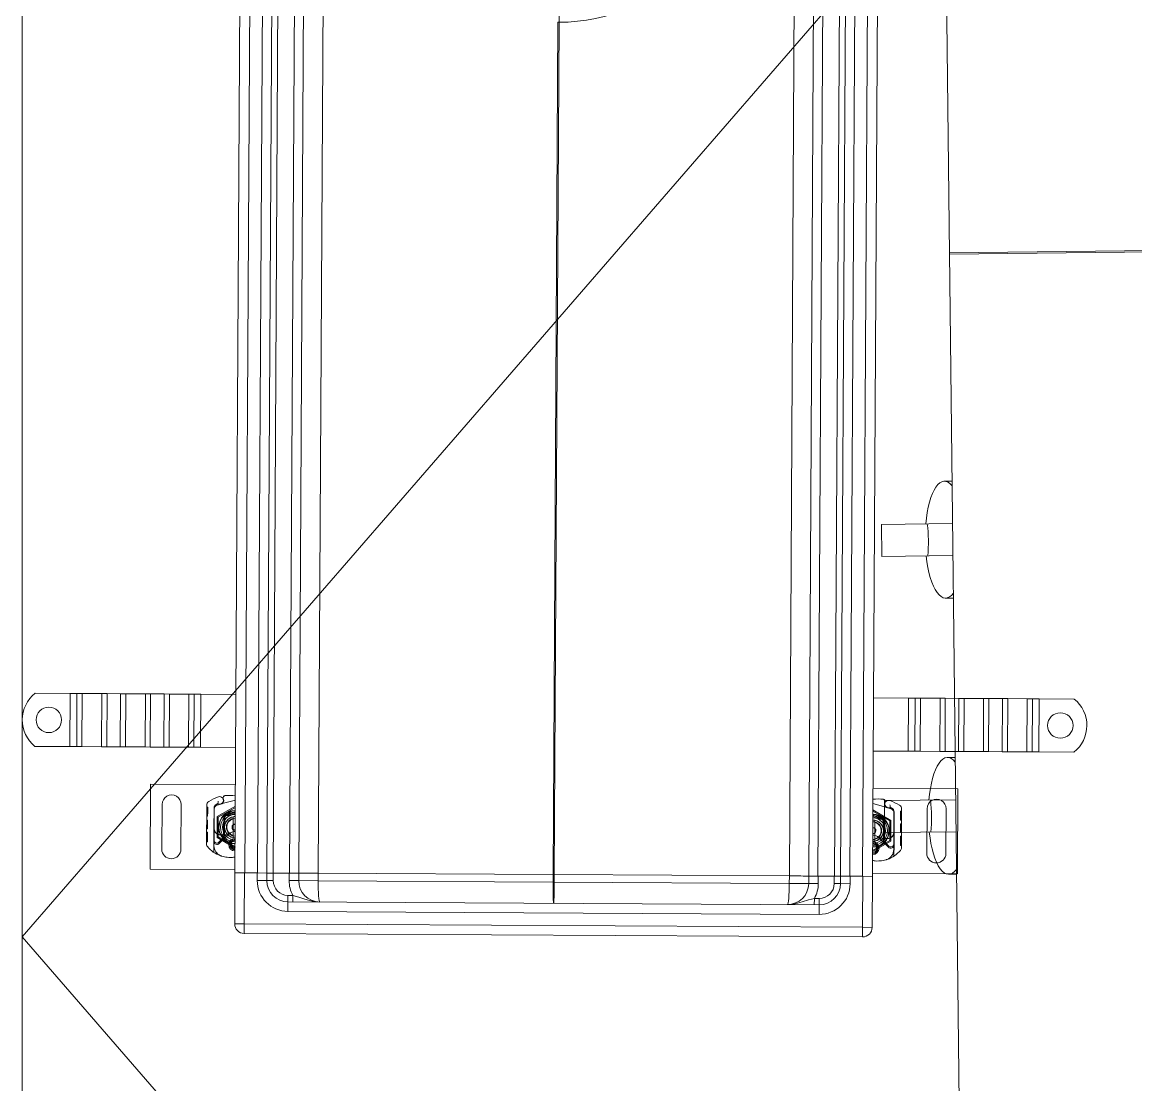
# Model space of a CAD drawing. Header units: millimetres. Extents: x -34838 to 729576, y -214038 to 121482.
# Drawn here: x 574486 to 575010, y -91217 to -90717 of the extents above; entities that cross this region are included whole.
import ezdxf

# ---------------------------------------------------------------- set-up
doc = ezdxf.new("R2010")
doc.units = ezdxf.units.MM
doc.header["$MEASUREMENT"] = 0
doc.linetypes.add('ШТРИХОВА 1_2', pattern=[1300, 750, -550])
doc.layers.add('0_Ном._пера__1', color=7, linetype='Continuous', lineweight=13)

msp = doc.modelspace()

# ---------------------------------------------------------------- linework, layer by layer
at = {"layer": '0_Ном._пера__1', "color": 7, "linetype": 'ШТРИХОВА 1_2', "lineweight": 13}
for p, q in [((574486.16, -91147.56), (574486.16, -89647.56)), ((574486.16, -91147.56), (575786.16, -89647.56)), ((574486.16, -91147.56), (574486.16, -92647.56)), ((575786.16, -91147.56), (574486.16, -91147.56)), ((574486.16, -91147.56), (575786.16, -92647.56)), ((575786.16, -91147.56), (574486.16, -91147.56))]:
    msp.add_line(p, q, dxfattribs=at)
at = {"layer": '0_Ном._пера__1', "color": 7, "linetype": 'Continuous', "lineweight": 13}
for p, q in [((574588.96, -90630.93), (574586.26, -91117.42)), ((574590.92, -91117.45), (574593.61, -90630.96)), ((574599.61, -90630.99), (574596.92, -91117.48)), ((574601.26, -91117.51), (574603.96, -90631.01)), ((574604.15, -91117.52), (574606.85, -90631.03)), ((574614.61, -90631.07), (574611.92, -91117.57)), ((574616.26, -91117.59), (574618.96, -90631.1)), ((574625.39, -91117.64), (574628.09, -90631.15)), ((574849.82, -90632.38), (574847.13, -91118.87)), ((574858.95, -90632.43), (574856.25, -91118.92)), ((574860.6, -91118.94), (574863.3, -90632.45)), ((574871.06, -90632.5), (574868.36, -91118.99)), ((574873.95, -90632.51), (574871.25, -91119)), ((574875.6, -91119.03), (574878.3, -90632.54)), ((574884.3, -90632.57), (574881.6, -91119.06)), ((574886.25, -91119.09), (574888.95, -90632.59)), ((574738.22, -90717.1), (574736, -91118.25)), ((574736.52, -91118.26), (574738.74, -90717.1)), ((574492.24, -91032.9), (574508.73, -91032.99)), ((574508.73, -91032.99), (574508.59, -91057.99)), ((574508.73, -91032.99), (574511.91, -91033.01)), ((574511.91, -91033.01), (574511.77, -91058.01)), ((574511.91, -91033.01), (574514.38, -91033.02)), ((574514.38, -91033.02), (574514.24, -91058.02)), ((574523.58, -91033.07), (574514.38, -91033.02)), ((574523.58, -91033.07), (574523.44, -91058.07)), ((574523.58, -91033.07), (574526.05, -91033.09)), ((574526.05, -91033.09), (574525.91, -91058.09)), ((574526.05, -91033.09), (574532.41, -91033.12)), ((574532.41, -91033.12), (574532.28, -91058.12)), ((574532.41, -91033.12), (574534.89, -91033.14)), ((574534.89, -91033.14), (574534.75, -91058.14)), ((574544.08, -91033.19), (574534.89, -91033.14)), ((574544.08, -91033.19), (574543.94, -91058.19)), ((574544.08, -91033.19), (574546.56, -91033.2)), ((574546.56, -91033.2), (574546.42, -91058.2)), ((574546.56, -91033.2), (574552.92, -91033.24)), ((574552.92, -91033.24), (574552.78, -91058.24)), ((574552.92, -91033.24), (574555.39, -91033.25)), ((574555.39, -91033.25), (574555.26, -91058.25)), ((574564.59, -91033.3), (574555.39, -91033.25)), ((574564.59, -91033.3), (574564.45, -91058.3)), ((574564.59, -91033.3), (574567.06, -91033.32)), ((574567.06, -91033.32), (574566.92, -91058.32)), ((574567.06, -91033.32), (574570.24, -91033.33)), ((574570.24, -91033.33), (574570.1, -91058.33)), ((574570.24, -91033.33), (574586.72, -91033.42)), ((574903.2, -91035.18), (574886.72, -91035.09)), ((574903.06, -91060.18), (574903.2, -91035.18)), ((574906.38, -91035.2), (574903.2, -91035.18)), ((574906.24, -91060.2), (574906.38, -91035.2)), ((574908.86, -91035.21), (574906.38, -91035.2)), ((574908.72, -91060.21), (574908.86, -91035.21)), ((574908.86, -91035.21), (574918.05, -91035.26)), ((574917.91, -91060.26), (574918.05, -91035.26)), ((574920.53, -91035.28), (574918.05, -91035.26)), ((574920.39, -91060.28), (574920.53, -91035.28)), ((574926.89, -91035.31), (574920.53, -91035.28)), ((574926.75, -91060.31), (574926.89, -91035.31)), ((574929.36, -91035.32), (574926.89, -91035.31)), ((574929.23, -91060.32), (574929.36, -91035.32)), ((574929.36, -91035.32), (574938.56, -91035.38)), ((574938.42, -91060.38), (574938.56, -91035.38)), ((574941.03, -91035.39), (574938.56, -91035.38)), ((574940.89, -91060.39), (574941.03, -91035.39)), ((574947.4, -91035.42), (574941.03, -91035.39)), ((574947.26, -91060.42), (574947.4, -91035.42)), ((574949.87, -91035.44), (574947.4, -91035.42)), ((574949.73, -91060.44), (574949.87, -91035.44)), ((574949.87, -91035.44), (574959.06, -91035.49)), ((574958.92, -91060.49), (574959.06, -91035.49)), ((574961.54, -91035.5), (574959.06, -91035.49)), ((574961.4, -91060.5), (574961.54, -91035.5)), ((574964.72, -91035.52), (574961.54, -91035.5)), ((574964.58, -91060.52), (574964.72, -91035.52)), ((574981.21, -91035.61), (574964.72, -91035.52)), ((574492.1, -91057.9), (574508.59, -91057.99)), ((574508.59, -91057.99), (574511.77, -91058.01)), ((574511.77, -91058.01), (574514.24, -91058.02)), ((574523.44, -91058.07), (574514.24, -91058.02)), ((574523.44, -91058.07), (574525.91, -91058.09)), ((574525.91, -91058.09), (574532.28, -91058.12)), ((574532.28, -91058.12), (574534.75, -91058.14)), ((574543.94, -91058.19), (574534.75, -91058.14)), ((574543.94, -91058.19), (574546.42, -91058.2)), ((574546.42, -91058.2), (574552.78, -91058.24)), ((574552.78, -91058.24), (574555.26, -91058.25)), ((574564.45, -91058.3), (574555.26, -91058.25)), ((574564.45, -91058.3), (574566.92, -91058.32)), ((574566.92, -91058.32), (574570.1, -91058.33)), ((574570.1, -91058.33), (574586.59, -91058.42)), ((574903.06, -91060.18), (574886.58, -91060.09)), ((574906.24, -91060.2), (574903.06, -91060.18)), ((574908.72, -91060.21), (574906.24, -91060.2)), ((574908.72, -91060.21), (574917.91, -91060.26)), ((574920.39, -91060.28), (574917.91, -91060.26)), ((574926.75, -91060.31), (574920.39, -91060.28)), ((574929.23, -91060.32), (574926.75, -91060.31)), ((574929.23, -91060.32), (574938.42, -91060.38)), ((574940.89, -91060.39), (574938.42, -91060.38)), ((574947.26, -91060.42), (574940.89, -91060.39)), ((574949.73, -91060.44), (574947.26, -91060.42)), ((574949.73, -91060.44), (574958.92, -91060.49)), ((574961.4, -91060.5), (574958.92, -91060.49)), ((574964.58, -91060.52), (574961.4, -91060.5)), ((574981.07, -91060.61), (574964.58, -91060.52)), ((574546.49, -91075.7), (574546.27, -91115.7)), ((574586.49, -91075.92), (574546.49, -91075.7)), ((574886.48, -91077.59), (574926.48, -91077.81)), ((574926.48, -91077.81), (574926.26, -91117.81)), ((574551.82, -91106.23), (574551.94, -91085.23)), ((574560.94, -91085.28), (574560.82, -91106.28)), ((574572.94, -91085.52), (574572.79, -91103.75)), ((574572.92, -91087.45), (574573.42, -91087.46)), ((574572.92, -91087.45), (574573.42, -91087.46)), ((574572.92, -91087.51), (574573.42, -91087.52)), ((574572.92, -91087.75), (574573.42, -91087.76)), ((574572.93, -91086.55), (574573.43, -91086.55)), ((574572.93, -91086.55), (574573.43, -91086.55)), ((574573.41, -91088.68), (574573.43, -91086.55)), ((574576.35, -91096.54), (574576.43, -91087)), ((574576.48, -91087.03), (574576.42, -91096.57)), ((574578.12, -91085.01), (574577.66, -91085.22)), ((574577.84, -91085.61), (574579.6, -91085.03)), ((574586.43, -91086.67), (574578.39, -91091.25)), ((574580.05, -91084.88), (574579.6, -91085.03)), ((574586.45, -91083.18), (574580.29, -91084.8)), ((574886.44, -91084.85), (574892.58, -91086.53)), ((574892.82, -91086.61), (574893.28, -91086.77)), ((574895.02, -91087.37), (574893.28, -91086.77)), ((574894.75, -91086.77), (574895.21, -91086.98)), ((574899.93, -91087.34), (574899.88, -91105.56)), ((574911.93, -91087.23), (574911.82, -91108.23)), ((574920.81, -91108.28), (574920.93, -91087.28)), ((574572.88, -91092.58), (574573.38, -91092.58)), ((574572.89, -91090.8), (574573.39, -91090.8)), ((574572.89, -91090.8), (574573.39, -91090.8)), ((574572.9, -91089.6), (574573.4, -91089.6)), ((574572.9, -91089.83), (574573.4, -91089.84)), ((574572.9, -91089.9), (574573.4, -91089.9)), ((574572.9, -91089.9), (574573.4, -91089.9)), ((574572.91, -91088.67), (574573.41, -91088.68)), ((574573.35, -91096.62), (574573.38, -91092.58)), ((574573.39, -91090.8), (574573.41, -91088.68)), ((574578.39, -91091.25), (574578.34, -91100.5)), ((574581.03, -91091.3), (574580.83, -91095.67)), ((574581.33, -91095.69), (574581.53, -91091.32)), ((574585.36, -91099.79), (574585.4, -91092.05)), ((574886.42, -91088.34), (574894.41, -91093.01)), ((574891.77, -91093.02), (574891.92, -91097.4)), ((574894.41, -91093.01), (574894.36, -91102.26)), ((574896.37, -91088.81), (574896.32, -91098.34)), ((574896.4, -91098.31), (574896.42, -91088.78)), ((574899.41, -91092.61), (574899.42, -91090.49)), ((574899.91, -91092.61), (574899.41, -91092.61)), ((574899.91, -91092.61), (574899.41, -91092.61)), ((574899.42, -91090.49), (574899.43, -91088.36)), ((574899.92, -91089.27), (574899.42, -91089.26)), ((574899.92, -91089.26), (574899.42, -91089.26)), ((574899.92, -91089.33), (574899.42, -91089.33)), ((574899.92, -91089.56), (574899.42, -91089.56)), ((574899.92, -91090.49), (574899.42, -91090.49)), ((574899.92, -91091.41), (574899.42, -91091.41)), ((574899.92, -91091.65), (574899.42, -91091.65)), ((574899.92, -91091.71), (574899.42, -91091.71)), ((574899.92, -91091.71), (574899.42, -91091.71)), ((574899.93, -91088.36), (574899.43, -91088.36)), ((574899.93, -91088.36), (574899.43, -91088.36)), ((574572.84, -91096.67), (574573.34, -91096.68)), ((574572.85, -91095.89), (574573.35, -91095.9)), ((574572.85, -91095.93), (574573.35, -91095.93)), ((574572.85, -91096.62), (574573.35, -91096.62)), ((574572.87, -91093.48), (574573.37, -91093.49)), ((574573.35, -91096.62), (574573.34, -91096.68)), ((574576.3, -91102.54), (574576.35, -91096.54)), ((574576.42, -91097.23), (574576.39, -91102.07)), ((574576.42, -91096.57), (574576.42, -91097.23)), ((574580.83, -91095.89), (574580.81, -91098.46)), ((574581.31, -91098.46), (574581.33, -91095.9)), ((574887.35, -91101.47), (574887.4, -91093.72)), ((574891.42, -91097.41), (574891.27, -91093.04)), ((574891.41, -91100.18), (574891.42, -91097.62)), ((574891.92, -91097.62), (574891.91, -91100.18)), ((574899.4, -91098.43), (574899.41, -91094.39)), ((574899.9, -91097.71), (574899.4, -91097.7)), ((574899.9, -91097.74), (574899.4, -91097.74)), ((574899.91, -91094.39), (574899.41, -91094.39)), ((574899.91, -91095.3), (574899.41, -91095.3)), ((574572.79, -91102.82), (574573.29, -91102.82)), ((574572.8, -91101.91), (574573.3, -91101.91)), ((574572.82, -91099.21), (574573.32, -91099.22)), ((574572.83, -91098.31), (574573.33, -91098.31)), ((574573.29, -91102.82), (574573.33, -91098.31)), ((574576.25, -91107.76), (574576.3, -91102.54)), ((574576.39, -91102.07), (574576.38, -91104.7)), ((574578.34, -91100.5), (574586.33, -91105.17)), ((574578.73, -91103.05), (574581.01, -91100.8)), ((574583.28, -91099.27), (574578.85, -91103.62)), ((574580.81, -91098.46), (574580.81, -91098.53)), ((574581.31, -91098.97), (574580.81, -91099.53)), ((574581.31, -91098.46), (574581.31, -91098.5)), ((574581.31, -91099.56), (574581.31, -91098.97)), ((574581.31, -91100.1), (574581.31, -91099.56)), ((574584.09, -91103.14), (574584.08, -91105.08)), ((574584.58, -91105.08), (574584.59, -91103.15)), ((574894.36, -91102.26), (574886.32, -91106.84)), ((574889.44, -91100.96), (574893.82, -91105.37)), ((574891.4, -91101.28), (574891.41, -91100.69)), ((574891.4, -91101.82), (574891.4, -91101.28)), ((574891.41, -91100.18), (574891.41, -91100.22)), ((574891.41, -91100.69), (574891.9, -91101.26)), ((574893.94, -91104.8), (574891.69, -91102.53)), ((574891.91, -91100.18), (574891.91, -91100.25)), ((574896.32, -91099.01), (574896.29, -91103.84)), ((574896.32, -91098.34), (574896.32, -91099.01)), ((574896.38, -91104.31), (574896.4, -91098.31)), ((574899.38, -91104.63), (574899.39, -91100.12)), ((574899.89, -91100.12), (574899.39, -91100.12)), ((574899.89, -91101.03), (574899.39, -91101.03)), ((574899.4, -91098.43), (574899.4, -91098.48)), ((574899.9, -91098.43), (574899.4, -91098.43)), ((574899.9, -91098.49), (574899.4, -91098.48)), ((574888.07, -91106.77), (574888.08, -91104.83)), ((574888.58, -91104.83), (574888.57, -91106.77)), ((574896.29, -91103.84), (574896.27, -91106.48)), ((574896.37, -91109.53), (574896.38, -91104.31)), ((574899.88, -91103.72), (574899.38, -91103.72)), ((574899.88, -91104.63), (574899.38, -91104.63)), ((574546.27, -91115.7), (574586.27, -91115.92)), ((574586.26, -91117.42), (574586.13, -91141.42)), ((574586.26, -91117.42), (574590.76, -91117.45)), ((574590.63, -91141.45), (574590.76, -91117.45)), ((574596.76, -91117.48), (574590.76, -91117.45)), ((574596.74, -91120.98), (574596.76, -91117.48)), ((574601.26, -91117.51), (574596.76, -91117.48)), ((574601.26, -91117.51), (574601.24, -91121.01)), ((574601.26, -91117.51), (574604.26, -91117.52)), ((574604.26, -91117.52), (574604.24, -91121.02)), ((574611.76, -91117.56), (574604.26, -91117.52)), ((574611.74, -91121.06), (574611.76, -91117.56)), ((574616.26, -91117.59), (574611.76, -91117.56)), ((574616.26, -91117.59), (574616.24, -91121.09)), ((574619.91, -91117.61), (574625.39, -91117.64)), ((574625.39, -91117.64), (574625.37, -91121.14)), ((574736, -91118.25), (574625.39, -91117.64)), ((574735.98, -91121.75), (574736, -91118.25)), ((574736, -91118.25), (574736.52, -91118.26)), ((574736.52, -91118.26), (574736.5, -91121.76)), ((574736.52, -91118.26), (574847.13, -91118.87)), ((574847.13, -91118.87), (574847.11, -91122.37)), ((574852.6, -91118.9), (574847.13, -91118.87)), ((574856.25, -91118.92), (574856.24, -91122.42)), ((574856.25, -91118.92), (574860.75, -91118.95)), ((574860.74, -91122.45), (574860.75, -91118.95)), ((574860.75, -91118.95), (574868.25, -91118.99)), ((574868.25, -91118.99), (574868.24, -91122.49)), ((574871.25, -91119), (574868.25, -91118.99)), ((574871.24, -91122.5), (574871.25, -91119)), ((574875.75, -91119.03), (574871.25, -91119)), ((574875.75, -91119.03), (574875.74, -91122.53)), ((574875.75, -91119.03), (574881.75, -91119.06)), ((574881.75, -91119.06), (574881.62, -91143.06)), ((574881.75, -91119.06), (574886.25, -91119.09)), ((574886.12, -91143.09), (574886.25, -91119.09)), ((574926.26, -91117.81), (574886.26, -91117.59)), ((574601.24, -91121.01), (574596.74, -91120.98)), ((574601.24, -91121.01), (574604.24, -91121.02)), ((574616.24, -91121.09), (574611.74, -91121.06)), ((574616.24, -91121.09), (574625.37, -91121.14)), ((574625.37, -91121.14), (574735.98, -91121.75)), ((574736.5, -91121.76), (574735.98, -91121.75)), ((574847.11, -91122.37), (574736.5, -91121.76)), ((574856.24, -91122.42), (574847.11, -91122.37)), ((574856.24, -91122.42), (574860.74, -91122.45)), ((574871.24, -91122.5), (574868.24, -91122.49)), ((574875.74, -91122.53), (574871.24, -91122.5)), ((574611.18, -91131.06), (574611.2, -91128.06)), ((574611.2, -91128.06), (574613.5, -91128.07)), ((574613.49, -91131.07), (574613.5, -91128.07)), ((574858.88, -91132.44), (574858.9, -91129.44)), ((574861.2, -91129.45), (574858.9, -91129.44)), ((574861.18, -91132.45), (574861.2, -91129.45)), ((574611.18, -91131.06), (574611.16, -91135.56)), ((574611.18, -91131.06), (574861.18, -91132.45)), ((574861.16, -91136.95), (574861.18, -91132.45)), ((574861.16, -91136.95), (574611.16, -91135.56)), ((574590.63, -91141.45), (574586.13, -91141.42)), ((574590.63, -91141.45), (574590.6, -91145.95)), ((574590.63, -91141.45), (574881.62, -91143.06)), ((574881.6, -91147.56), (574881.62, -91143.06)), ((574886.12, -91143.09), (574881.62, -91143.06)), ((574881.6, -91147.56), (574590.6, -91145.95))]:
    msp.add_line(p, q, dxfattribs=at)
for points in [[(574917.96, -90426.27), (575837.9, -90415.81), (575842.44, -90815.79), (574922.5, -90826.24)], [(574922.49, -90825.59), (575842.43, -90815.14), (575851.52, -91615.08), (574931.58, -91625.54)]]:
    msp.add_lwpolyline(points, close=True, dxfattribs=at)
at = {"layer": '0_Ном._пера__1', "color": 7, "linetype": 'Continuous', "lineweight": 13, "flags": 128}
for points in [[(574738.22, -90717.1), (574738.48, -90717.1), (574738.74, -90717.1)], [(574580.75, -91082.48), (574580.87, -91082.78), (574580.94, -91083.39), (574580.88, -91083.84), (574580.77, -91084.13), (574580.51, -91084.55)], [(574581.56, -91081.05), (574581.17, -91081.41)], [(574577.91, -91090.97), (574586.43, -91086.11)], [(574578.42, -91083.7), (574578.34, -91083.99), (574578.29, -91084.26), (574578.25, -91084.59), (574578.24, -91084.79), (574578.24, -91084.86)], [(574580.15, -91084.84), (574580.05, -91084.88)], [(574580.2, -91084.78), (574580.15, -91084.84)], [(574580.29, -91084.8), (574580.26, -91084.81)], [(574894.9, -91092.73), (574886.43, -91087.77)], [(574891.36, -91082.77), (574891.74, -91083.13)], [(574892.15, -91084.21), (574892.03, -91084.51), (574891.95, -91085.12), (574892.01, -91085.56), (574892.11, -91085.86), (574892.37, -91086.28)], [(574892.58, -91086.53), (574892.61, -91086.54)], [(574892.58, -91086.57), (574892.73, -91086.58)], [(574892.73, -91086.58), (574892.82, -91086.61)], [(574894.47, -91085.46), (574894.54, -91085.74), (574894.59, -91086.02), (574894.62, -91086.34), (574894.63, -91086.54), (574894.64, -91086.61)], [(574577.85, -91100.78), (574577.91, -91090.97)], [(574581.85, -91090.03), (574583.39, -91090.13)], [(574581.93, -91090.57), (574582.05, -91090.39), (574582.18, -91090.21)], [(574583.39, -91090.14), (574583.34, -91090.13), (574582.71, -91090.17), (574582.18, -91090.4), (574582.08, -91090.47)], [(574586.41, -91088.14), (574584.66, -91088.42), (574582.18, -91090.21)], [(574582.8, -91090.4), (574583.13, -91090.41), (574583.47, -91090.48)], [(574583.39, -91090.56), (574583.1, -91090.49), (574582.81, -91090.41)], [(574586.42, -91088.66), (574584.89, -91089.05), (574583.39, -91090.14)], [(574583.39, -91090.14), (574586.42, -91088.66)], [(574583.5, -91090.45), (574583.45, -91090.29), (574583.39, -91090.14)], [(574583.39, -91090.56), (574583.47, -91090.48)], [(574583.5, -91090.45), (574586.42, -91089.27)], [(574585.4, -91092.05), (574585.41, -91091.02)], [(574886.4, -91089.8), (574888.15, -91090.11), (574890.63, -91091.92)], [(574889.43, -91091.83), (574886.41, -91090.32)], [(574886.41, -91090.33), (574887.94, -91090.73), (574889.43, -91091.83)], [(574889.31, -91092.15), (574886.41, -91090.94)], [(574887.4, -91093.72), (574887.4, -91092.69)], [(574889.31, -91092.15), (574889.37, -91091.99), (574889.43, -91091.83)], [(574890.01, -91092.11), (574889.68, -91092.11), (574889.34, -91092.17)], [(574889.42, -91092.26), (574889.34, -91092.17)], [(574889.42, -91092.26), (574889.71, -91092.19), (574890, -91092.11)], [(574890.96, -91091.74), (574889.43, -91091.83)], [(574889.43, -91091.83), (574889.48, -91091.83), (574890.1, -91091.88), (574890.63, -91092.11), (574890.73, -91092.19)], [(574890.89, -91092.28), (574890.76, -91092.1), (574890.64, -91091.92)], [(574894.85, -91102.54), (574894.9, -91092.73)], [(574586.32, -91105.74), (574577.85, -91100.78)], [(574580.81, -91098.53), (574580.81, -91098.86), (574580.81, -91099.04), (574580.81, -91099.21), (574580.81, -91099.45), (574580.81, -91099.51), (574580.81, -91099.53)], [(574581.31, -91098.97), (574581.31, -91098.96), (574581.31, -91098.94), (574581.31, -91098.83), (574581.31, -91098.75), (574581.31, -91098.66), (574581.31, -91098.5)], [(574585.35, -91100.82), (574585.36, -91099.79)], [(574886.32, -91107.4), (574894.85, -91102.54)], [(574887.35, -91102.49), (574887.35, -91101.47)], [(574891.41, -91100.69), (574891.41, -91100.68), (574891.41, -91100.66), (574891.41, -91100.55), (574891.41, -91100.47), (574891.41, -91100.38), (574891.41, -91100.22)], [(574891.91, -91100.25), (574891.91, -91100.58), (574891.91, -91100.77), (574891.9, -91100.93), (574891.9, -91101.17), (574891.9, -91101.23), (574891.9, -91101.26)], [(574579.9, -91109.51), (574581.29, -91109.87), (574582.62, -91110.08), (574583.29, -91110.14), (574584.67, -91110.18)], [(574892.7, -91111.24), (574891.31, -91111.58), (574889.97, -91111.79), (574889.3, -91111.84), (574887.92, -91111.86)], [(574616.26, -91117.59), (574616.89, -91117.6), (574618.89, -91117.61), (574620.48, -91117.62)], [(574852.04, -91118.9), (574853.63, -91118.91), (574855.62, -91118.92), (574856.25, -91118.92)], [(574613.5, -91128.07), (574616.27, -91128.87), (574619.19, -91129.83), (574622.5, -91130.74), (574624.31, -91131.03), (574625.25, -91131.11), (574626.18, -91131.15)], [(574858.9, -91129.44), (574856.12, -91130.2), (574853.18, -91131.13), (574849.86, -91132), (574848.05, -91132.27), (574847.12, -91132.34), (574846.18, -91132.37)]]:
    msp.add_lwpolyline(points, dxfattribs=at)
at = {"layer": '0_Ном._пера__1', "color": 7, "linetype": 'Continuous', "lineweight": 13}
for points in [[(574923.72, -90933.08), (574920.04, -90933.12)], [(574890.49, -90953.46), (574923.94, -90953.08)], [(574890.49, -90953.46), (574890.66, -90968.46), (574924.11, -90968.08)], [(574924.34, -90988.08), (574920.66, -90988.12)], [(574925.19, -91063.07), (574921.52, -91063.12)], [(574892.14, -91098.45), (574891.97, -91083.45), (574925.42, -91083.07)], [(574892.14, -91098.45), (574925.59, -91098.07)], [(574925.82, -91118.07), (574922.14, -91118.11)]]:
    msp.add_lwpolyline(points, dxfattribs=at)
for centre in [(574498.66, -91045.44), (574974.65, -91048.08)]:
    msp.add_circle(centre, 6, dxfattribs=at)
for centre, radius, start, end in [((574738.56, -90631.6), 85.5, 270.1201, 359.5776), ((574844.89, -90961.48), 67.68, 354.2887, 7.0132), ((574502.16, -91045.46), 16, 128.3071, 231.0575), ((574971.15, -91048.06), 16, 308.3071, 51.0575), ((574556.44, -91085.26), 4.5, 359.6823, 179.6823), ((574586.33, -91104.12), 23.8, 109.2668, 121.5127), ((574579.06, -91083.31), 1.75, 242.0861, 109.2668), ((574579, -91083.33), 1.95, 321.0811, 25.7341), ((574581.66, -91082.05), 1, 95.5122, 205.7341), ((574583.67, -91102.95), 22, 82.7203, 95.5122), ((574574.94, -91085.54), 2, 121.5127, 179.5197), ((574578.53, -91087.02), 2.1, 114.5358, 179.5197), ((574578.47, -91087.51), 2, 108.4125, 179.6823), ((574578.48, -91087.04), 2, 113.9734, 179.6823), ((574586.33, -91104.12), 20.9, 112.7875, 114.5354), ((574578.24, -91085.29), 0.3, 69.7509, 113.9734), ((574579, -91083.23), 1.89, 249.7509, 288.4125), ((574579.74, -91083.93), 1, 288.4125, 321.0811), ((574889, -91104.64), 22, 83.8524, 96.6443), ((574891.25, -91083.77), 1, 333.6306, 83.8524), ((574893.89, -91085.08), 1.95, 153.6306, 218.2835), ((574893.83, -91085.05), 1.75, 70.0979, 297.2785), ((574893.15, -91085.66), 1, 218.2835, 250.9521), ((574893.89, -91084.98), 1.89, 250.9521, 289.6137), ((574886.33, -91105.79), 23.8, 57.8519, 70.0979), ((574894.63, -91087.04), 0.3, 65.3912, 109.6137), ((574886.33, -91105.79), 20.9, 64.8286, 66.5764), ((574894.37, -91089.26), 2, 359.6823, 70.9521), ((574894.37, -91088.8), 2, 359.6823, 65.3912), ((574894.32, -91088.77), 2.1, 359.8449, 64.8289), ((574897.93, -91087.33), 2, 359.8449, 57.8519), ((574916.43, -91087.25), 4.5, 359.6823, 179.6823), ((574846.37, -91091.47), 67.68, 354.2887, 7.0132), ((574586.38, -91095.92), 7.8, 89.6823, 269.6823), ((574586.38, -91095.92), 7.65, 89.6823, 269.6823), ((574586.38, -91095.92), 6.94, 89.6823, 269.6823), ((574586.38, -91095.92), 6, 89.6823, 269.6823), ((574582.53, -91091.37), 1.5, 74.3829, 177.3899), ((574586.38, -91095.92), 5, 89.6823, 269.6823), ((574586.38, -91095.92), 5, 101.2193, 258.1454), ((574582.53, -91091.37), 1, 74.353, 177.3899), ((574586.38, -91095.92), 4.19, 89.6823, 269.6823), ((574586.38, -91095.92), 4, 104.1598, 255.2048), ((574586.38, -91095.92), 5, 89.6823, 101.2193), ((574886.37, -91097.59), 7.8, 269.6823, 89.6823), ((574886.37, -91097.59), 7.65, 269.6823, 89.6823), ((574886.37, -91097.59), 6.94, 269.6823, 89.6823), ((574886.37, -91097.59), 6, 269.6823, 89.6823), ((574886.37, -91097.59), 5, 269.6823, 89.6823), ((574886.37, -91097.59), 5, 78.1454, 89.6823), ((574886.37, -91097.59), 5, 281.2193, 78.1453), ((574890.27, -91093.07), 1.5, 1.9748, 104.9817), ((574890.27, -91093.07), 1, 1.9747, 105.0116), ((574579.35, -91096.56), 3, 179.5197, 260.1141), ((574579.32, -91096.58), 2.9, 179.6823, 260.2767), ((574586.38, -91095.92), 5.55, 177.3899, 179.6823), ((574586.38, -91095.92), 5.05, 177.3899, 179.6823), ((574586.38, -91095.92), 5.05, 179.6823, 221.5376), ((574586.43, -91102.48), 4.5, 90.8414, 119.8869), ((574586.38, -91095.92), 1.5, 89.6823, 269.6823), ((574586.38, -91095.92), 1.4, 89.6823, 269.6823), ((574886.37, -91097.59), 4.19, 269.6823, 89.6823), ((574886.37, -91097.59), 1.5, 269.6823, 89.6823), ((574886.37, -91097.59), 1.4, 269.6823, 89.6823), ((574886.37, -91097.59), 4, 284.1598, 75.2048), ((574886.37, -91097.59), 5.05, 317.827, 359.6823), ((574886.38, -91097.59), 5.05, 359.6823, 1.9748), ((574886.38, -91097.59), 5.55, 359.6823, 1.9748), ((574577.8, -91102.55), 1.5, 179.5197, 314.4979), ((574577.77, -91102.08), 1.37, 179.6823, 314.6605), ((574580.2, -91091.64), 8, 260.1141, 299.8869), ((574580.17, -91091.66), 7.9, 260.2767, 274.6668), ((574580.31, -91100.09), 1, 314.6606, 359.6823), ((574586.38, -91095.92), 5.05, 221.5376, 269.6823), ((574586.43, -91102.48), 4.5, 119.8869, 134.4979), ((574586.33, -91104.12), 3, 89.6823, 269.6823), ((574586.33, -91104.12), 2.5, 89.6823, 269.6823), ((574584.59, -91103.14), 0.5, 150.7273, 179.6823), ((574586.33, -91104.12), 2, 89.6823, 150.7273), ((574586.38, -91095.92), 5, 258.1454, 269.6823), ((574886.33, -91105.79), 3, 269.6823, 89.6823), ((574886.33, -91105.79), 2.5, 269.6823, 89.6823), ((574886.37, -91097.59), 5.05, 269.6823, 317.827), ((574886.37, -91097.59), 5, 269.6823, 281.2193), ((574886.25, -91104.14), 4.5, 59.4777, 88.5232), ((574892.59, -91093.37), 8, 239.4777, 279.2505), ((574886.25, -91104.14), 4.5, 44.8667, 59.4778), ((574892.4, -91101.82), 1, 179.6823, 224.7041), ((574892.63, -91093.39), 7.9, 264.6978, 279.0879), ((574893.4, -91098.31), 3, 279.2505, 359.8449), ((574893.42, -91098.33), 2.9, 279.0879, 359.6823), ((574556.32, -91106.26), 4.5, 179.6823, 359.6823), ((574574.79, -91103.76), 2, 179.5197, 219.5695), ((574584.04, -91096.12), 14, 219.5695, 250.9486), ((574581.38, -91104.73), 5, 179.6823, 247.6268), ((574584.58, -91105.08), 0.5, 179.6823, 208.6373), ((574586.33, -91104.12), 2, 208.6373, 269.6823), ((574886.33, -91105.79), 2, 269.6823, 330.7273), ((574886.33, -91105.79), 2, 28.6373, 89.6823), ((574888.08, -91106.76), 0.5, 330.7273, 359.6823), ((574888.09, -91104.83), 0.5, 359.6823, 28.6373), ((574891.27, -91106.45), 5, 291.7378, 359.6823), ((574888.71, -91097.81), 14, 288.416, 319.7951), ((574894.88, -91104.31), 1.5, 224.8667, 359.8449), ((574894.92, -91103.83), 1.37, 224.7041, 359.6823), ((574897.88, -91105.55), 2, 319.7951, 359.8449), ((574916.31, -91108.25), 4.5, 179.6823, 359.6823), ((574584.36, -91095.17), 15, 250.9486, 271.1283), ((574581.38, -91104.73), 5, 247.6268, 252.7986), ((574584.54, -91104.17), 6, 271.1283, 287.072), ((574888.12, -91105.86), 6, 252.2926, 268.2363), ((574888.4, -91096.86), 15, 268.2363, 288.416), ((574891.28, -91106.45), 5, 286.5661, 291.7378), ((574611.24, -91121.06), 14.5, 179.6823, 269.6823), ((574611.24, -91121.06), 10, 179.6823, 269.6823), ((574611.24, -91121.06), 7, 179.6823, 269.6823), ((574626.24, -91121.15), 14.5, 179.6823, 208.548), ((574626.24, -91121.15), 10, 179.6823, 269.6823), ((574846.24, -91122.37), 10, 269.6823, 359.6823), ((574846.24, -91122.37), 14.5, 330.8166, 359.6823), ((574861.24, -91122.45), 14.5, 269.6823, 359.6823), ((574861.24, -91122.45), 10, 269.6823, 359.6823), ((574861.24, -91122.45), 7, 269.6823, 359.6823), ((574590.63, -91141.45), 4.5, 179.6823, 269.6823), ((574881.62, -91143.06), 4.5, 269.6823, 359.6823)]:
    msp.add_arc(centre, radius, start, end, dxfattribs=at)
for centre, major_axis, ratio, start_param, end_param in [((574739.14, -90717.26), (-0.01, 4.5), 0.08689, 0, 1.535389), ((574920.35, -90960.62), (0.31, -27.5), 0.338182, 2.735127, 4.436162), ((574920.35, -90960.62), (0.31, -27.5), 0.338182, 4.988616, 6.689651), ((574921.83, -91090.61), (-0.31, 27.5), 0.338182, 5.87672, 7.577755), ((574582.72, -91091.06), (-1.12, 0.68), 0.865496, 4.64047, 5.024928), ((574586.1, -91093.13), (-2.82, -2.75), 0.948675, 4.712185, 4.722398), ((574886.68, -91094.79), (-2.79, 2.78), 0.948675, 4.70238, 4.712593), ((574890.09, -91092.76), (-1.13, -0.67), 0.865496, 4.39985, 4.784308), ((574921.83, -91090.61), (-0.31, 27.5), 0.338182, 1.847023, 3.548058), ((574626.24, -91121.15), (-0.06, -10), 0.087156, 4.712389, 6.283185), ((574736.24, -91121.75), (0.06, 10), 0.026147, 1.570796, 3.141593), ((574736.24, -91121.75), (-0.06, -10), 0.026147, 0, 1.570796), ((574846.24, -91122.37), (-0.06, -10), 0.087156, 0, 1.570796)]:
    msp.add_ellipse(centre, major_axis=major_axis, ratio=ratio, start_param=start_param, end_param=end_param, dxfattribs=at)

doc.saveas('drawing.dxf')
